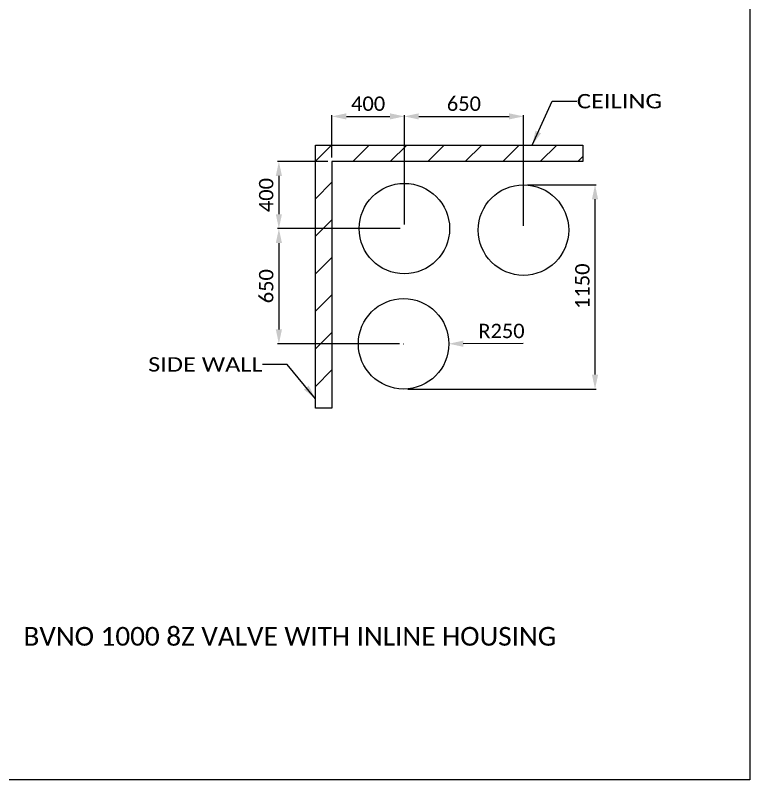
# Model space of a CAD drawing. Header units: millimetres. Extents: x 233 to 4124, y -943 to 2529.
# Drawn here: x 3231 to 4124, y -943 to -13 of the extents above; entities that cross this region are included whole.
import ezdxf
from ezdxf.enums import TextEntityAlignment as Align

# ---------------------------------------------------------------- set-up
doc = ezdxf.new("R2010")
doc.units = ezdxf.units.MM
doc.header["$LTSCALE"] = 115.5
doc.header["$PDMODE"] = 3
doc.header["$PDSIZE"] = 8
doc.layers.get('0').update_dxf_attribs({"linetype": 'CONTINUOUS'})
doc.layers.get('Defpoints').update_dxf_attribs({"linetype": 'CONTINUOUS'})
doc.styles.get("Standard").update_dxf_attribs({"font": 'calibri.ttf'})
doc.dimstyles.new('DIMSTYLE_4', dxfattribs={"dimtxt": 17.5, "dimasz": 17.5, "dimexe": 1.5, "dimexo": 1, "dimgap": 0.875, "dimtad": 1, "dimlfac": 0.2, "dimdsep": 46, "dimtxsty": 'Standard', "dimblk": '_FILLED', "dimblk1": '_FILLED', "dimblk2": '_FILLED', "dimcen": 0.09, "dimazin": 2, "dimtp": 0.01, "dimtm": 0.01, "dimtfac": 1, "dimtofl": 0, "dimtmove": 0, "dimatfit": 3, "dimldrblk": '_FILLED', "dimfxl": 1, "dimtolj": 1, "dimarcsym": 0})
doc.dimstyles.new('DIMSTYLE_5', dxfattribs={"dimtxt": 17.5, "dimasz": 17.5, "dimexe": 1.5, "dimexo": 1, "dimgap": 0.875, "dimtad": 1, "dimlfac": 0.2, "dimdsep": 46, "dimtxsty": 'Standard', "dimblk": '_FILLED', "dimblk1": '_FILLED', "dimblk2": '_FILLED', "dimcen": 0.09, "dimazin": 2, "dimtp": 0.01, "dimtm": 0.01, "dimtfac": 1, "dimtofl": 0, "dimtmove": 0, "dimatfit": 3, "dimldrblk": '_FILLED', "dimfxl": 1, "dimtolj": 1, "dimarcsym": 0})
doc.dimstyles.get("Standard").update_dxf_attribs({"dimtxt": 17.5, "dimasz": 17.5, "dimexe": 1.5, "dimexo": 1, "dimtad": 1, "dimdsep": 46, "dimtxsty": 'Standard', "dimblk": '_FILLED', "dimblk1": '_FILLED', "dimblk2": '_FILLED', "dimcen": 0.09, "dimazin": 2, "dimtol": 1, "dimtp": 0.01, "dimtm": 0.01, "dimtfac": 1, "dimtofl": 0, "dimtmove": 0, "dimatfit": 3, "dimldrblk": '_FILLED', "dimfxl": 1, "dimtolj": 1, "dimarcsym": 0})

# ---------------------------------------------------------------- blocks, each defined once
blk = doc.blocks.new('_FILLED')
at = {"color": 0, "linetype": 'ByBlock'}
blk.add_solid([(0, 0), (-1, 0.214), (-1, -0.214)], dxfattribs=at)
blk = doc.blocks.new('*D12')
at = {"color": 0, "linetype": 'Continuous'}
for p, q in [((3703.35, -412.83), (3703.53, -412.83)), ((3703.44, -412.92), (3703.44, -412.74))]:
    blk.add_line(p, q, dxfattribs=at)
at = {"color": 0, "linetype": 'Continuous', "lineweight": -2}
blk.add_line((3848.8, -412.66), (3775.94, -412.75), dxfattribs=at)
at = {"layer": 'Defpoints', "color": 0}
for p in [(3703.44, -412.83), (3758.44, -412.77)]:
    blk.add_point(p, dxfattribs=at)
at = {"color": 0, "linetype": 'ByBlock', "lineweight": -2, "xscale": 17.5, "yscale": 17.5, "zscale": 17.5, "rotation": 180.0699002806994}
blk.add_blockref('_FILLED', (3758.44, -412.77), dxfattribs=at)
at = {"color": 0, "insert": (3794.28, -388.51), "char_height": 17.5, "attachment_point": 1, "rotation": 0.0699, "line_spacing_factor": 0.9}
blk.add_mtext('\\A1;R250', dxfattribs=at)
blk = doc.blocks.new('*D14')
at = {"color": 0, "linetype": 'Continuous', "lineweight": -2}
for p, q in [((3611.29, -191.2), (3550.26, -191.2)), ((3551.76, -208.7), (3551.76, -255.28)), ((3699.34, -272.78), (3550.26, -272.78))]:
    blk.add_line(p, q, dxfattribs=at)
at = {"layer": 'Defpoints', "color": 0}
for p in [(3612.29, -191.2), (3551.76, -272.78), (3700.34, -272.78)]:
    blk.add_point(p, dxfattribs=at)
at = {"color": 0, "linetype": 'ByBlock', "lineweight": -2, "xscale": 17.5, "yscale": 17.5, "zscale": 17.5}
for p, rotation in [((3551.76, -191.2), 90), ((3551.76, -272.78), 270)]:
    blk.add_blockref('_FILLED', p, dxfattribs=dict(at, rotation=rotation))
at = {"color": 0, "insert": (3527.55, -232.01), "char_height": 17.5, "attachment_point": 2, "rotation": 90, "line_spacing_factor": 0.9}
blk.add_mtext('\\A1;\\A1;400', dxfattribs=at)
blk = doc.blocks.new('*D15')
at = {"color": 0, "linetype": 'Continuous', "lineweight": -2}
for p, q in [((3616.29, -186.2), (3616.29, -134.83)), ((3633.79, -136.33), (3686.84, -136.33)), ((3704.34, -267.78), (3704.34, -134.83))]:
    blk.add_line(p, q, dxfattribs=at)
at = {"layer": 'Defpoints', "color": 0}
for p in [(3704.34, -136.33), (3616.29, -187.2), (3704.34, -268.78)]:
    blk.add_point(p, dxfattribs=at)
at = {"color": 0, "linetype": 'ByBlock', "lineweight": -2, "xscale": 17.5, "yscale": 17.5, "zscale": 17.5, "rotation": 180}
blk.add_blockref('_FILLED', (3616.29, -136.33), dxfattribs=at)
at = {"color": 0, "linetype": 'ByBlock', "lineweight": -2, "xscale": 17.5, "yscale": 17.5, "zscale": 17.5}
blk.add_blockref('_FILLED', (3704.34, -136.33), dxfattribs=at)
at = {"color": 0, "insert": (3660.3, -112.12), "char_height": 17.5, "attachment_point": 2, "line_spacing_factor": 0.9}
blk.add_mtext('\\A1;\\A1;400', dxfattribs=at)
blk = doc.blocks.new('*D16')
at = {"color": 0, "linetype": 'Continuous', "lineweight": -2}
for p, q in [((3704.34, -267.78), (3704.34, -134.83)), ((3721.84, -136.33), (3831.7, -136.33)), ((3849.2, -269.6), (3849.2, -134.83))]:
    blk.add_line(p, q, dxfattribs=at)
at = {"layer": 'Defpoints', "color": 0}
for p in [(3849.2, -136.33), (3704.34, -268.78), (3849.2, -270.6)]:
    blk.add_point(p, dxfattribs=at)
at = {"color": 0, "linetype": 'ByBlock', "lineweight": -2, "xscale": 17.5, "yscale": 17.5, "zscale": 17.5, "rotation": 180}
blk.add_blockref('_FILLED', (3704.34, -136.33), dxfattribs=at)
at = {"color": 0, "linetype": 'ByBlock', "lineweight": -2, "xscale": 17.5, "yscale": 17.5, "zscale": 17.5}
blk.add_blockref('_FILLED', (3849.2, -136.33), dxfattribs=at)
at = {"color": 0, "insert": (3776.76, -112.12), "char_height": 17.5, "attachment_point": 2, "line_spacing_factor": 0.9}
blk.add_mtext('\\A1;\\A1;650', dxfattribs=at)
blk = doc.blocks.new('*D17')
at = {"color": 0, "linetype": 'Continuous', "lineweight": -2}
for p, q in [((3699.34, -272.78), (3550.26, -272.78)), ((3551.76, -290.28), (3551.76, -395.33)), ((3698.44, -412.83), (3550.26, -412.83))]:
    blk.add_line(p, q, dxfattribs=at)
at = {"layer": 'Defpoints', "color": 0}
for p in [(3700.34, -272.78), (3551.76, -412.83), (3699.44, -412.83)]:
    blk.add_point(p, dxfattribs=at)
at = {"color": 0, "linetype": 'ByBlock', "lineweight": -2, "xscale": 17.5, "yscale": 17.5, "zscale": 17.5}
for p, rotation in [((3551.76, -272.78), 90), ((3551.76, -412.83), 270)]:
    blk.add_blockref('_FILLED', p, dxfattribs=dict(at, rotation=rotation))
at = {"color": 0, "insert": (3527.55, -342.82), "char_height": 17.5, "attachment_point": 2, "rotation": 90, "line_spacing_factor": 0.9}
blk.add_mtext('\\A1;\\A1;650', dxfattribs=at)
blk = doc.blocks.new('*D18')
at = {"color": 0, "linetype": 'Continuous', "lineweight": -2}
for p, q in [((3854.2, -219.6), (3937.73, -219.6)), ((3936.23, -450.33), (3936.23, -237.1)), ((3708.44, -467.83), (3937.73, -467.83))]:
    blk.add_line(p, q, dxfattribs=at)
at = {"layer": 'Defpoints', "color": 0}
for p in [(3853.2, -219.6), (3936.23, -219.6), (3707.44, -467.83)]:
    blk.add_point(p, dxfattribs=at)
at = {"color": 0, "linetype": 'ByBlock', "lineweight": -2, "xscale": 17.5, "yscale": 17.5, "zscale": 17.5}
for p, rotation in [((3936.23, -219.6), 90), ((3936.23, -467.83), 270)]:
    blk.add_blockref('_FILLED', p, dxfattribs=dict(at, rotation=rotation))
at = {"color": 0, "insert": (3912.03, -342.82), "char_height": 17.5, "attachment_point": 2, "rotation": 90, "line_spacing_factor": 0.9}
blk.add_mtext('\\A1;\\A1;1150', dxfattribs=at)

msp = doc.modelspace()

# ---------------------------------------------------------------- hatches: boundary and pattern name
h = msp.add_hatch()
h.set_pattern_fill('ANSI31', color=0, style=0, pattern_type=2)
h.set_pattern_definition([(45, (2316.63, -786.276), (-22.8083, 22.8083), [])])
h.paths.add_polyline_path([(3596.28617, -491.20446), (3596.28617, -171.20446), (3921.28617, -171.20446), (3921.28617, -191.20446), (3616.28617, -191.20446), (3616.28617, -491.20446)])

# ---------------------------------------------------------------- linework, layer by layer
at = {"color": 0, "linetype": 'Continuous'}
for p, q in [((4124.3337, 580.27193), (4124.3337, -942.86417)), ((3596.28617, -171.20446), (3921.28617, -171.20446)), ((3596.28617, -491.20446), (3596.28617, -171.20446)), ((3921.28617, -171.20446), (3921.28617, -191.20446)), ((3921.28617, -191.20446), (3616.28617, -191.20446)), ((3616.28617, -191.20446), (3616.28617, -491.20446)), ((3616.28617, -491.20446), (3596.28617, -491.20446)), ((4124.3337, -942.86417), (233.36653, -942.86417))]:
    msp.add_line(p, q, dxfattribs=at)
for centre in [(3704.34373, -272.78096), (3849.20055, -274.59536), (3703.43653, -412.83402)]:
    msp.add_circle(centre, 55, dxfattribs=at)

# ---------------------------------------------------------------- texts
for s, width, p, p2 in [('CEILING', 1.167433, (3914.12413, -126.5771), (4017.83035, -126.5771)), ('SIDE WALL', 1.15941, (3392.75135, -446.65309), (3531.79804, -446.65309))]:
    msp.add_text(s, height=17.5, dxfattribs=dict(at, width=width)).set_placement(p, p2, align=Align.FIT)
msp.add_text('BVNO 1000 8Z VALVE WITH INLINE HOUSING ', height=22.75, dxfattribs=at).set_placement((3241.16682, -779.86962), (3241.16682, -779.86962), align=Align.FIT)

# ---------------------------------------------------------------- dimensions: what is measured, and where the dimension line sits
for base, p1, p2, text, picture, middle in [((3849.20055, -136.33197), (3704.34373, -268.78096), (3849.20055, -270.59536), '\\A1;650', '*D16', (3776.75637, -136.33197)), ((3704.34373, -136.33197), (3616.28617, -187.20446), (3704.34373, -268.78096), '\\A1;400', '*D15', (3660.2991, -136.33197))]:
    dim = msp.add_linear_dim(base=base, p1=p1, p2=p2, text=text, dimstyle='DIMSTYLE_5', override={"dimtxsty": 'Standard'}, dxfattribs=at)
    dim.commit()
    dim.dimension.update_dxf_attribs({"geometry": picture, "text_midpoint": middle, "dimtype": 160})
for base, p1, p2, angle, text, picture, middle in [((3551.75763, -272.78096), (3612.28617, -191.20446), (3700.34373, -272.78096), 270, '\\A1;400', '*D14', (3551.75763, -232.00851)), ((3936.23466, -219.59536), (3707.43653, -467.83402), (3853.20055, -219.59536), 90, '\\A1;1150', '*D18', (3936.23466, -342.81922)), ((3551.75763, -412.83402), (3700.34373, -272.78096), (3699.43653, -412.83402), 270, '\\A1;650', '*D17', (3551.75763, -342.82336))]:
    dim = msp.add_linear_dim(base=base, p1=p1, p2=p2, angle=angle, text=text, dimstyle='DIMSTYLE_5', override={"dimtxsty": 'Standard'}, dxfattribs=at)
    dim.commit()
    dim.dimension.update_dxf_attribs({"geometry": picture, "text_midpoint": middle, "dimtype": 160})
dim = msp.add_radius_dim(center=(3703.43653, -412.83402), mpoint=(3758.43649, -412.76692), text='R250', dimstyle='DIMSTYLE_4', override={"dimpost": '<>', "dimtxsty": 'Standard'}, dxfattribs=at)
dim.commit()
dim.dimension.update_dxf_attribs({"geometry": '*D12', "text_midpoint": (3821.1048, -400.14879)})

# ---------------------------------------------------------------- leaders
for points in [[(3859.93687, -171.20446), (3884.12413, -117.8271), (3914.12413, -117.8271)], [(3596.28617, -479.61343), (3561.79804, -437.90309), (3531.79804, -437.90309)]]:
    msp.add_leader(points, dimstyle='Standard', override={"dimtad": 0}, dxfattribs=at)

doc.saveas('drawing.dxf')
